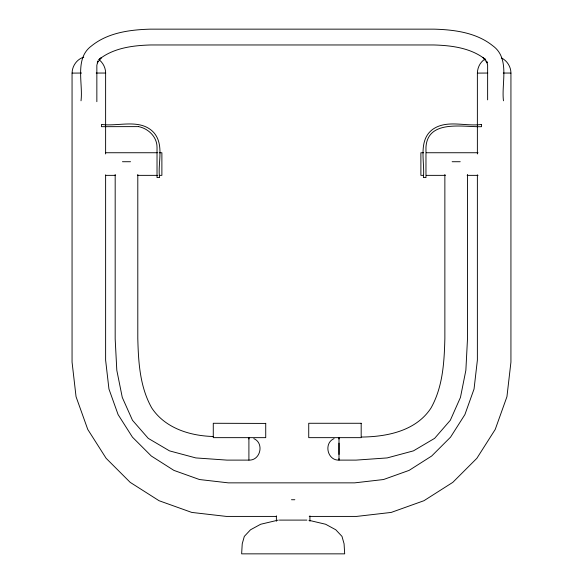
<?xml version="1.0" encoding="UTF-8"?>
<svg xmlns="http://www.w3.org/2000/svg" width="583" height="583" viewBox="0 0 583 583"><rect width="100%" height="100%" fill="white"/><g stroke="black" fill="none" stroke-linecap="round" stroke-linejoin="round"><path stroke-width="0.87" d="M96.851 101.682L96.851 65.245L97.908 61.098M248.905 439.006L248.905 437.49L248.905 460.111L226.947 460.111L195.815 457.925L169.515 450.878L148.25 438.358L132.487 420.292L122.277 397.431L116.811 370.3L115.179 339.014L115.179 174.455M265.724 423.426L213.276 423.273L213.276 437.651L265.724 437.651L265.724 423.273M339 443.146L339 460.111L356.045 460.111L387.163 457.925L413.427 450.87L434.634 438.343L450.324 420.263L460.461 397.402L465.868 370.285L467.486 339.007L467.486 174.455M510.934 73.108L510.934 362.094L506.94 396.702L495.229 429.431L476.872 458.289L452.809 482.352L423.95 500.71L391.222 512.421L356.614 516.414L309.252 516.414M339 458.602L339 460.111C327.427 460.679 323.419 443.124 334.088 438.613M72.11 73.043C72.146 66.01 76.905 59.16 83.741 57.185M477.382 73.043C477.492 67.555 480.232 62.024 484.976 59.123M97.813 61.157L97.295 62.862L101.413 57.637L98.797 59.648C113.299 47.93 132.771 45.467 150.815 44.964L433.665 44.964C451.716 45.467 471.188 47.93 485.69 59.648L483.074 57.637L487.191 62.862L486.674 61.157M278.273 520.102L260.674 524.255L250.522 529.779L244.313 536.396L242.236 543.771L241.632 553.85L344.684 553.85L344.072 543.771L341.995 536.396L335.786 529.779L325.635 524.255L308.917 520.306M248.905 460.111C260.47 460.679 264.478 443.124 253.809 438.613M361.606 437.046C387.163 436.769 416.116 430.924 431.019 407.998C442.891 386.82 444.253 362.152 444.865 338.424L444.865 174.477M81.562 73.043L72.059 73.108L72.059 362.094L76.052 396.702L87.763 429.431L106.121 458.289L130.184 482.352L159.042 500.71L191.771 512.421L226.379 516.414L276.473 516.414M96.217 73.043L105.669 73.043C105.589 67.992 103.249 63.132 99.35 59.925M487.745 73.043L477.375 73.108L477.375 153.956M503.304 73.043L510.941 73.043C510.897 66.717 507.123 60.712 501.446 57.928M105.654 152.739L157.352 152.739M159.166 152.739L161.885 152.739L161.885 175.359L159.166 175.359M423.608 152.739L420.89 152.739L420.89 175.359L423.608 175.359M426.333 152.739L478.031 152.739M122.452 161.724L130.526 161.724M452.138 161.724L460.213 161.724M105.654 175.359L115.631 175.359M137.399 175.359L157.352 175.359M426.333 175.359L445.376 175.359M467.143 175.359L478.031 175.359M291.478 499.733L294.83 499.733M279.403 520.102L306.906 520.102M213.655 436.499C190.342 435.997 165.2 428.33 151.755 407.969C139.825 386.828 138.411 362.152 137.799 338.424L137.799 174.477M486.579 61.098L487.628 65.245L487.628 99.861M339 454.456L339 437.49L339 439.006M503.464 100.793C501.278 83.056 510.198 58.387 492.868 45.846C476.486 32.612 454.514 29.726 434.124 29.15L150.363 29.15C129.965 29.726 107.993 32.612 91.618 45.846C74.289 58.38 83.201 83.056 81.015 100.793M477.375 174.849L477.375 360.163L474.045 389.029L464.899 414.586L450.535 437.163L431.69 456.015L409.113 470.379L383.548 479.525L354.683 482.855L228.31 482.855L199.444 479.525L173.88 470.379L151.303 456.015L132.458 437.17L118.094 414.586L108.948 389.029L105.618 360.163L105.618 174.849M309.93 515.853L309.93 521.224M276.378 515.853L276.378 521.224M105.618 73.108L105.618 153.956M481.543 124.427L481.543 126.679C463.718 127.327 427.82 119.034 425.969 147.091L425.969 177.567L423.404 177.567C425.094 161.768 417.443 139.825 433.337 128.923C447.555 119.566 465.773 126.737 481.543 124.427M138.579 126.613L101.457 126.679L101.457 124.427C118.436 126.824 140.277 118.094 153.766 132.53C164.595 144.897 157.534 162.934 159.589 177.567L157.024 177.567L157.024 147.091C156.965 136.816 148.279 128.53 138.579 126.613M361.183 423.273L308.728 423.273L308.728 437.651L361.183 437.651L361.183 423.273"/></g></svg>
